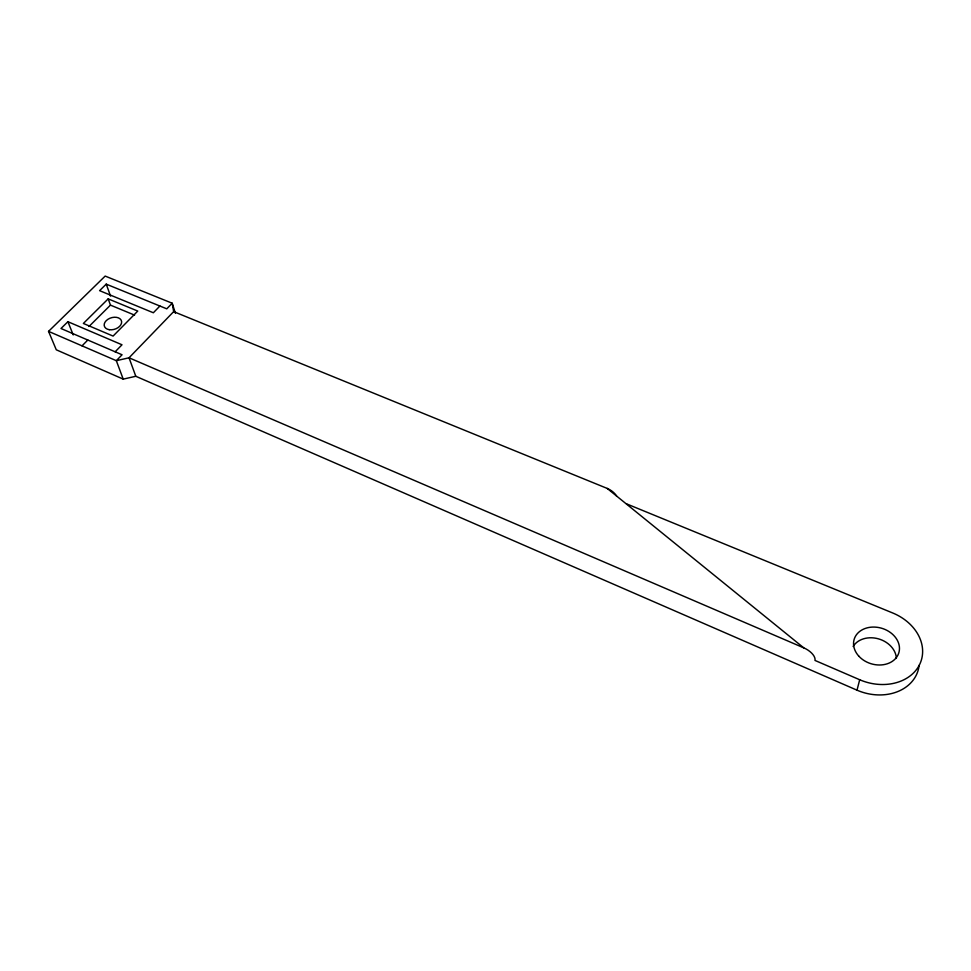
<?xml version="1.0" encoding="UTF-8"?>
<svg xmlns="http://www.w3.org/2000/svg" width="971" height="971" viewBox="0 0 971 971"><rect width="100%" height="100%" fill="white"/><g stroke="black" fill="none" stroke-linecap="round" stroke-linejoin="round"><path stroke-width="1.46" d="M175.423 313.293L172.207 303.231L105.171 276.08L48.55 331.366L56.282 349.803L123.22 379.127L135.794 376.275L857.005 690.175L859.699 679.749A46.657 37.056 16.8 0 0 919.561 664.625A46.657 37.056 16.8 0 0 892.689 612.968L626.453 503.815M159.924 306.023L153.345 312.759L99.588 290.657L106.227 284.139L166.769 308.827L172.207 303.231L173.663 311.63L129.046 357.789L116.326 360.69L48.55 331.366M115.148 351.793L122.006 344.778L67.909 321.704L60.991 328.501L122.067 354.767L116.326 360.69L123.22 379.127M82.037 345.846L87.815 340.044M89.004 326.474L110.463 305.125L108.182 298.862L83.36 323.452L113.085 336.075L137.761 311.072L108.182 298.862M173.663 311.63L607.191 488.413A12.186 6.627 33.2 0 1 616.621 496.035M110.463 305.125L134.581 315.114M859.699 679.749L814.997 660.438A13.837 6.991 27.8 0 0 803.745 647.839L129.046 357.789L135.794 376.275M607.191 488.413L803.745 647.839M67.909 321.704L73.226 334.934M106.227 284.139L110.573 296.106M919.124 665.293A46.171 36.849 17.2 0 1 857.005 690.175M853.133 646.48A23.086 18.425 17.2 0 1 878.27 638.797A23.086 18.425 17.2 0 1 896.379 658.423M858.765 656.105A23.328 18.522 16.8 0 0 898.005 654.915A23.328 18.522 16.8 0 0 872.759 627.072A23.328 18.522 16.8 0 0 858.765 656.105M109.274 329.691A8.957 5.984 -17.1 0 0 121.606 321.51A8.957 5.984 -17.1 0 0 107.842 319.35A8.957 5.984 -17.1 0 0 109.274 329.691"/></g></svg>
